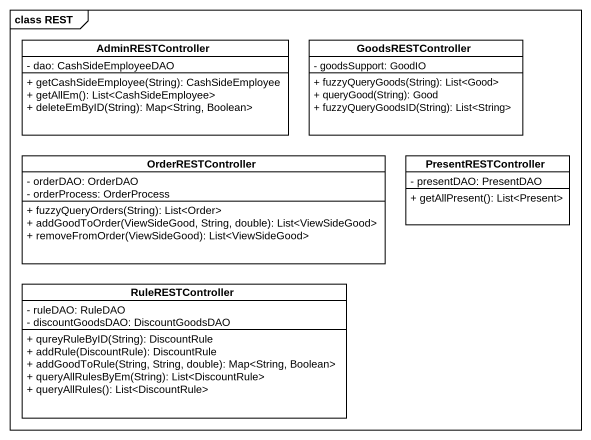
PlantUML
@startuml
mainframe class REST
hide circle
hide empty members
skinparam classAttributeIconSize 0
class AdminRESTController {
  - dao: CashSideEmployeeDAO
  + getCashSideEmployee(String): CashSideEmployee
  + getAllEm(): List<CashSideEmployee>
  + deleteEmByID(String): Map<String, Boolean>
}
class GoodsRESTController {
  - goodsSupport: GoodIO
  + fuzzyQueryGoods(String): List<Good>
  + queryGood(String): Good
  + fuzzyQueryGoodsID(String): List<String>
}
class OrderRESTController {
  - orderDAO: OrderDAO
  - orderProcess: OrderProcess
  + fuzzyQueryOrders(String): List<Order>
  + addGoodToOrder(ViewSideGood, String, double): List<ViewSideGood>
  + removeFromOrder(ViewSideGood): List<ViewSideGood>
}
class PresentRESTController {
  - presentDAO: PresentDAO
  + getAllPresent(): List<Present>
}
class RuleRESTController {
  - ruleDAO: RuleDAO
  - discountGoodsDAO: DiscountGoodsDAO
  + qureyRuleByID(String): DiscountRule
  + addRule(DiscountRule): DiscountRule
  + addGoodToRule(String, String, double): Map<String, Boolean>
  + queryAllRulesByEm(String): List<DiscountRule>
  + queryAllRules(): List<DiscountRule>
}
@enduml
